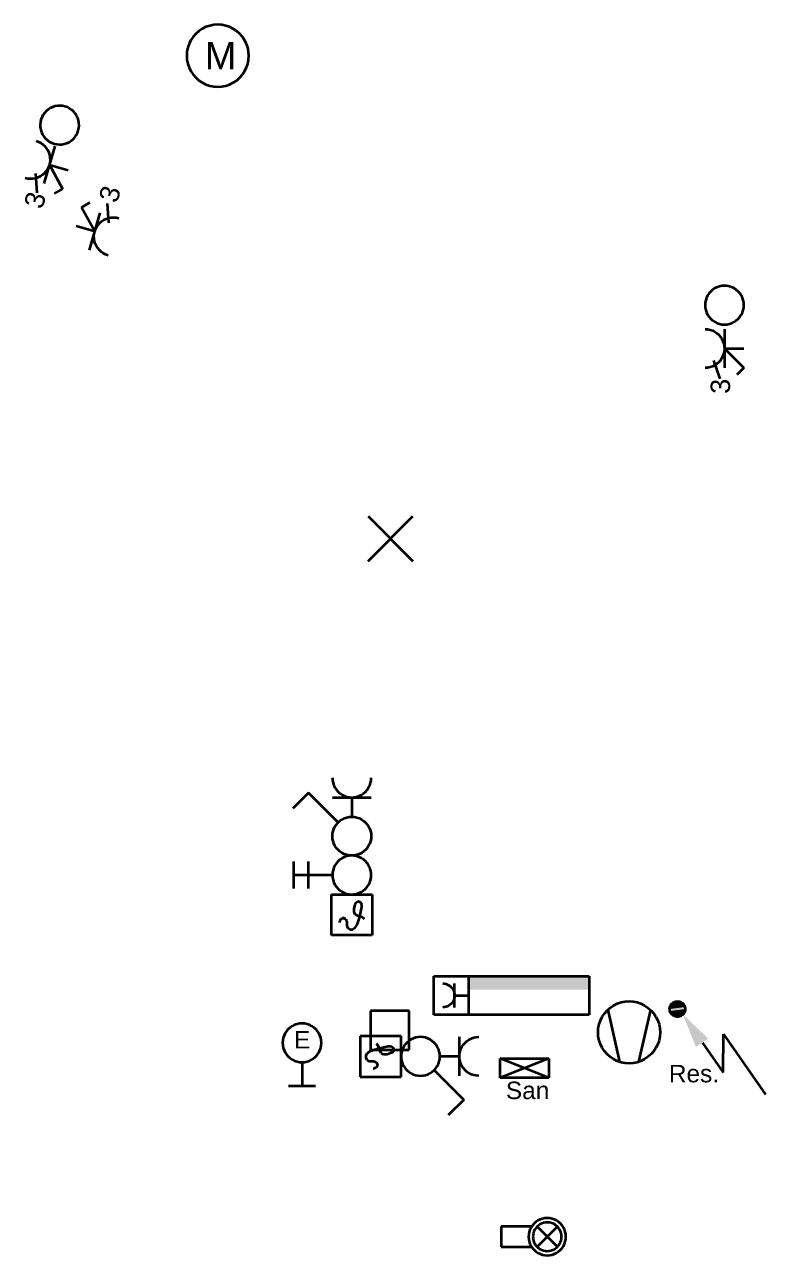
# Model space of a CAD drawing. Extents: x 800 to 1481, y 55 to 490.
# Drawn here: x 1189.5 to 1227.6, y 126.9 to 190.3 of the extents above; entities that cross this region are included whole.
import ezdxf

# ---------------------------------------------------------------- set-up
doc = ezdxf.new("R2010")
doc.units = 0
doc.layers.get('0').update_dxf_attribs({"lineweight": 18})
for name, color, linetype, lineweight, true_color in [('E_Licht', 7, 'Continuous', 35, 0x0080ff), ('E_Multimedia', 7, 'Continuous', 35, 0x00e500), ('E_RTH', 5, 'Continuous', 35, 0x0000ff), ('E_Verteilung_HLKS', 5, 'Continuous', 35, 0x0000ff)]:
    doc.layers.add(name, color=color, linetype=linetype, lineweight=lineweight, true_color=true_color)
doc.styles.get("Standard").update_dxf_attribs({"font": 'arial.ttf'})

# ---------------------------------------------------------------- blocks, each defined once
blk = doc.blocks.new('Motor allgemein-A0Q9B2IBAY', base_point=(1197.816, 187.054))
at = {"color": 0, "linetype": 'ByBlock', "lineweight": -2, "ltscale": 0.35}
for p, q in [((1198.803, 190.132), (1198.616, 190.04)), ((1199.002, 190.2), (1198.803, 190.132)), ((1199.207, 190.241), (1199.002, 190.2)), ((1199.416, 190.254), (1199.207, 190.241)), ((1199.624, 190.241), (1199.416, 190.254)), ((1199.83, 190.2), (1199.624, 190.241)), ((1200.028, 190.132), (1199.83, 190.2)), ((1200.216, 190.04), (1200.028, 190.132)), ((1198.146, 189.628), (1198.03, 189.454)), ((1198.284, 189.786), (1198.146, 189.628)), ((1198.442, 189.924), (1198.284, 189.786)), ((1198.616, 190.04), (1198.442, 189.924)), ((1200.39, 189.924), (1200.216, 190.04)), ((1200.547, 189.786), (1200.39, 189.924)), ((1200.685, 189.628), (1200.547, 189.786)), ((1200.801, 189.454), (1200.685, 189.628)), ((1197.829, 188.863), (1197.816, 188.654)), ((1197.87, 189.068), (1197.829, 188.863)), ((1197.937, 189.267), (1197.87, 189.068)), ((1198.03, 189.454), (1197.937, 189.267)), ((1200.894, 189.267), (1200.801, 189.454)), ((1200.961, 189.068), (1200.894, 189.267)), ((1201.002, 188.863), (1200.961, 189.068)), ((1201.016, 188.654), (1201.002, 188.863)), ((1197.816, 188.654), (1197.829, 188.445)), ((1197.829, 188.445), (1197.87, 188.24)), ((1197.87, 188.24), (1197.937, 188.042)), ((1200.894, 188.042), (1200.961, 188.24)), ((1200.961, 188.24), (1201.002, 188.445)), ((1201.002, 188.445), (1201.016, 188.654)), ((1197.937, 188.042), (1198.03, 187.854)), ((1198.03, 187.854), (1198.146, 187.68)), ((1198.146, 187.68), (1198.284, 187.523)), ((1200.547, 187.523), (1200.685, 187.68)), ((1200.685, 187.68), (1200.801, 187.854)), ((1200.801, 187.854), (1200.894, 188.042)), ((1198.284, 187.523), (1198.442, 187.385)), ((1198.442, 187.385), (1198.616, 187.269)), ((1198.616, 187.269), (1198.803, 187.176)), ((1198.803, 187.176), (1199.002, 187.109)), ((1199.002, 187.109), (1199.207, 187.068)), ((1199.207, 187.068), (1199.416, 187.054)), ((1199.416, 187.054), (1199.624, 187.068)), ((1199.624, 187.068), (1199.83, 187.109)), ((1199.83, 187.109), (1200.028, 187.176)), ((1200.028, 187.176), (1200.216, 187.269)), ((1200.216, 187.269), (1200.39, 187.385)), ((1200.39, 187.385), (1200.547, 187.523))]:
    blk.add_line(p, q, dxfattribs=at)
at = {"color": 0, "linetype": 'ByBlock', "lineweight": -2, "ltscale": 0.35, "insert": (1198.746, 189.354), "char_height": 1.4, "attachment_point": 1}
blk.add_mtext('{\\fArial;M}', dxfattribs=at)
blk = doc.blocks.new('Spiegelschrank mit Steckdose R.-A0Q9B48NAY', base_point=(1210.544, 139.263))
at = {"color": 0, "lineweight": -2}
for p, q in [((1210.544, 141.263), (1218.544, 141.263)), ((1210.544, 139.263), (1210.544, 141.263)), ((1210.998, 140.876), (1211.078, 140.871)), ((1211.078, 140.871), (1211.156, 140.855)), ((1211.156, 140.855), (1211.232, 140.83)), ((1211.232, 140.83), (1211.304, 140.794)), ((1211.304, 140.794), (1211.371, 140.75)), ((1211.371, 140.75), (1211.431, 140.697)), ((1211.431, 140.697), (1211.484, 140.636)), ((1211.611, 139.65), (1211.611, 140.876)), ((1212.344, 139.263), (1212.344, 141.263)), ((1218.544, 141.263), (1218.544, 139.263)), ((1211.484, 140.636), (1211.529, 140.57)), ((1211.529, 140.57), (1211.564, 140.498)), ((1211.564, 140.498), (1211.59, 140.422)), ((1211.59, 140.105), (1211.564, 140.029)), ((1211.59, 140.422), (1211.606, 140.343)), ((1211.606, 140.183), (1211.59, 140.105)), ((1211.606, 140.343), (1211.611, 140.263)), ((1211.611, 140.263), (1211.606, 140.183)), ((1211.611, 140.263), (1212.344, 140.263)), ((1211.078, 139.655), (1210.998, 139.65)), ((1211.156, 139.671), (1211.078, 139.655)), ((1211.232, 139.697), (1211.156, 139.671)), ((1211.304, 139.732), (1211.232, 139.697)), ((1211.371, 139.777), (1211.304, 139.732)), ((1211.431, 139.83), (1211.371, 139.777)), ((1211.484, 139.89), (1211.431, 139.83)), ((1211.529, 139.957), (1211.484, 139.89)), ((1211.564, 140.029), (1211.529, 139.957)), ((1218.544, 139.263), (1210.544, 139.263))]:
    blk.add_line(p, q, dxfattribs=at)
for points in [[(1218.544, 140.554), (1212.344, 140.554), (1218.544, 141.263)], [(1212.344, 140.554), (1218.544, 141.263), (1212.344, 141.263)], [(1218.544, 141.263), (1212.344, 141.263), (1218.544, 141.263)], [(1212.344, 140.554), (1218.544, 140.554), (1212.344, 140.554)]]:
    blk.add_solid(points, dxfattribs=at)
blk = doc.blocks.new('Ventilator-A0Q9B48PAY', base_point=(1218.995, 136.763))
at = {"color": 0, "lineweight": -2}
for p, q in [((1219.326, 139.337), (1219.464, 139.495)), ((1219.464, 139.495), (1219.621, 139.633)), ((1219.501, 139.53), (1220.105, 136.84)), ((1219.621, 139.633), (1219.795, 139.749)), ((1219.795, 139.749), (1219.983, 139.841)), ((1219.983, 139.841), (1220.181, 139.909)), ((1220.181, 139.909), (1220.386, 139.95)), ((1220.386, 139.95), (1220.595, 139.963)), ((1220.595, 139.963), (1220.804, 139.95)), ((1220.804, 139.95), (1221.009, 139.909)), ((1221.009, 139.909), (1221.207, 139.841)), ((1221.69, 139.53), (1221.085, 136.84)), ((1221.207, 139.841), (1221.395, 139.749)), ((1221.395, 139.749), (1221.569, 139.633)), ((1221.569, 139.633), (1221.727, 139.495)), ((1221.727, 139.495), (1221.865, 139.337)), ((1219.05, 138.777), (1219.117, 138.976)), ((1219.117, 138.976), (1219.21, 139.163)), ((1219.21, 139.163), (1219.326, 139.337)), ((1221.865, 139.337), (1221.981, 139.163)), ((1221.981, 139.163), (1222.073, 138.976)), ((1222.073, 138.976), (1222.141, 138.777)), ((1218.995, 138.363), (1219.009, 138.572)), ((1219.009, 138.154), (1218.995, 138.363)), ((1219.009, 138.572), (1219.05, 138.777)), ((1222.141, 138.777), (1222.181, 138.572)), ((1222.181, 138.572), (1222.195, 138.363)), ((1222.195, 138.363), (1222.181, 138.154)), ((1219.05, 137.949), (1219.009, 138.154)), ((1219.117, 137.751), (1219.05, 137.949)), ((1219.21, 137.563), (1219.117, 137.751)), ((1219.326, 137.389), (1219.21, 137.563)), ((1221.981, 137.563), (1221.865, 137.389)), ((1222.073, 137.751), (1221.981, 137.563)), ((1222.141, 137.949), (1222.073, 137.751)), ((1222.181, 138.154), (1222.141, 137.949)), ((1219.464, 137.232), (1219.326, 137.389)), ((1219.621, 137.094), (1219.464, 137.232)), ((1219.795, 136.978), (1219.621, 137.094)), ((1219.983, 136.885), (1219.795, 136.978)), ((1221.395, 136.978), (1221.207, 136.885)), ((1221.569, 137.094), (1221.395, 136.978)), ((1221.727, 137.232), (1221.569, 137.094)), ((1221.865, 137.389), (1221.727, 137.232)), ((1220.181, 136.818), (1219.983, 136.885)), ((1220.386, 136.777), (1220.181, 136.818)), ((1220.595, 136.763), (1220.386, 136.777)), ((1220.804, 136.777), (1220.595, 136.763)), ((1221.009, 136.818), (1220.804, 136.777)), ((1221.207, 136.885), (1221.009, 136.818))]:
    blk.add_line(p, q, dxfattribs=at)
blk = doc.blocks.new('Elektroanschluss-A0Q9B48RAY', base_point=(1222.684, 135.171))
at = {"color": 0, "lineweight": -2}
for p, q in [((1222.684, 139.563), (1222.688, 139.615)), ((1222.688, 139.511), (1222.684, 139.563)), ((1222.688, 139.615), (1222.698, 139.667)), ((1222.698, 139.46), (1222.688, 139.511)), ((1222.698, 139.667), (1222.715, 139.716)), ((1222.715, 139.41), (1222.698, 139.46)), ((1222.715, 139.716), (1222.738, 139.763)), ((1222.738, 139.763), (1222.767, 139.807)), ((1222.767, 139.807), (1222.801, 139.846)), ((1222.801, 139.846), (1222.841, 139.881)), ((1222.841, 139.881), (1222.884, 139.91)), ((1222.884, 139.91), (1222.931, 139.933)), ((1222.931, 139.933), (1222.981, 139.95)), ((1222.981, 139.95), (1223.032, 139.96)), ((1223.032, 139.96), (1223.084, 139.963)), ((1223.084, 139.963), (1223.136, 139.96)), ((1223.136, 139.96), (1223.188, 139.95)), ((1223.188, 139.95), (1223.237, 139.933)), ((1223.237, 139.933), (1223.284, 139.91)), ((1223.284, 139.91), (1223.328, 139.881)), ((1223.328, 139.881), (1223.367, 139.846)), ((1223.367, 139.846), (1223.402, 139.807)), ((1223.402, 139.807), (1223.431, 139.763)), ((1223.431, 139.763), (1223.454, 139.716)), ((1223.454, 139.716), (1223.471, 139.667)), ((1223.471, 139.46), (1223.454, 139.41)), ((1223.471, 139.667), (1223.481, 139.615)), ((1223.481, 139.511), (1223.471, 139.46)), ((1223.481, 139.615), (1223.484, 139.563)), ((1223.484, 139.563), (1223.481, 139.511)), ((1222.738, 139.363), (1222.715, 139.41)), ((1222.767, 139.32), (1222.738, 139.363)), ((1222.801, 139.28), (1222.767, 139.32)), ((1222.841, 139.246), (1222.801, 139.28)), ((1222.884, 139.217), (1222.841, 139.246)), ((1222.931, 139.194), (1222.884, 139.217)), ((1222.981, 139.177), (1222.931, 139.194)), ((1223.032, 139.167), (1222.981, 139.177)), ((1223.084, 139.163), (1223.032, 139.167)), ((1223.136, 139.167), (1223.084, 139.163)), ((1223.188, 139.177), (1223.136, 139.167)), ((1223.237, 139.194), (1223.188, 139.177)), ((1223.284, 139.217), (1223.237, 139.194)), ((1223.328, 139.246), (1223.284, 139.217)), ((1223.367, 139.28), (1223.328, 139.246)), ((1223.402, 139.32), (1223.367, 139.28)), ((1223.431, 139.363), (1223.402, 139.32)), ((1223.454, 139.41), (1223.431, 139.363)), ((1225.439, 136.296), (1225.453, 138.273)), ((1225.453, 138.273), (1227.613, 135.171)), ((1224.374, 137.826), (1225.439, 136.296))]:
    blk.add_line(p, q, dxfattribs=at)
for points in [[(1223.484, 139.563), (1222.684, 139.563), (1223.471, 139.667)], [(1222.684, 139.563), (1223.471, 139.667), (1222.698, 139.667)], [(1222.698, 139.46), (1223.484, 139.563), (1222.684, 139.563)], [(1223.484, 139.563), (1222.684, 139.563), (1223.484, 139.563)], [(1222.684, 139.563), (1223.484, 139.563), (1222.684, 139.563)], [(1223.471, 139.667), (1222.698, 139.667), (1223.431, 139.763)], [(1222.698, 139.667), (1223.431, 139.763), (1222.738, 139.763)], [(1223.471, 139.667), (1222.698, 139.667), (1223.471, 139.667)], [(1222.698, 139.667), (1223.471, 139.667), (1222.698, 139.667)], [(1223.471, 139.46), (1222.698, 139.46), (1223.484, 139.563)], [(1222.738, 139.363), (1223.471, 139.46), (1222.698, 139.46)], [(1223.471, 139.46), (1222.698, 139.46), (1223.471, 139.46)], [(1222.698, 139.46), (1223.471, 139.46), (1222.698, 139.46)], [(1223.431, 139.763), (1222.738, 139.763), (1223.367, 139.846)], [(1222.738, 139.763), (1223.367, 139.846), (1222.801, 139.846)], [(1223.431, 139.763), (1222.738, 139.763), (1223.431, 139.763)], [(1222.738, 139.763), (1223.431, 139.763), (1222.738, 139.763)], [(1223.431, 139.363), (1222.738, 139.363), (1223.471, 139.46)], [(1223.367, 139.846), (1222.801, 139.846), (1223.284, 139.91)], [(1222.801, 139.846), (1223.284, 139.91), (1222.884, 139.91)], [(1223.367, 139.846), (1222.801, 139.846), (1223.367, 139.846)], [(1222.801, 139.846), (1223.367, 139.846), (1222.801, 139.846)], [(1223.284, 139.91), (1222.884, 139.91), (1223.188, 139.95)], [(1222.884, 139.91), (1223.188, 139.95), (1222.981, 139.95)], [(1223.284, 139.91), (1222.884, 139.91), (1223.284, 139.91)], [(1222.884, 139.91), (1223.284, 139.91), (1222.884, 139.91)], [(1223.188, 139.95), (1222.981, 139.95), (1223.084, 139.963)], [(1223.188, 139.95), (1222.981, 139.95), (1223.188, 139.95)], [(1222.981, 139.95), (1223.188, 139.95), (1222.981, 139.95)], [(1222.801, 139.28), (1223.431, 139.363), (1222.738, 139.363)], [(1223.431, 139.363), (1222.738, 139.363), (1223.431, 139.363)], [(1222.738, 139.363), (1223.431, 139.363), (1222.738, 139.363)], [(1223.367, 139.28), (1222.801, 139.28), (1223.431, 139.363)], [(1222.884, 139.217), (1223.367, 139.28), (1222.801, 139.28)], [(1223.367, 139.28), (1222.801, 139.28), (1223.367, 139.28)], [(1222.801, 139.28), (1223.367, 139.28), (1222.801, 139.28)], [(1223.284, 139.217), (1222.884, 139.217), (1223.367, 139.28)], [(1222.981, 139.177), (1223.284, 139.217), (1222.884, 139.217)], [(1223.284, 139.217), (1222.884, 139.217), (1223.284, 139.217)], [(1222.884, 139.217), (1223.284, 139.217), (1222.884, 139.217)], [(1223.188, 139.177), (1222.981, 139.177), (1223.284, 139.217)], [(1223.084, 139.163), (1223.188, 139.177), (1222.981, 139.177)], [(1223.188, 139.177), (1222.981, 139.177), (1223.188, 139.177)], [(1222.981, 139.177), (1223.188, 139.177), (1222.981, 139.177)], [(1224.676, 138.037), (1223.865, 138.037), (1223.368, 139.287)], [(1224.034, 137.613), (1224.676, 138.037), (1223.865, 138.037)]]:
    blk.add_solid(points, dxfattribs=at)
blk = doc.blocks.new('Bauteilbeschriftung-A0Q9B48TAY', base_point=(1222.644, 135.79))
at = {"color": 0, "linetype": 'ByBlock', "lineweight": -2, "ltscale": 0.35, "insert": (1222.644, 136.69), "char_height": 0.9, "attachment_point": 1}
blk.add_mtext('{\\fArial;Res.}', dxfattribs=at)
blk = doc.blocks.new('Abzweigdose quadratisch (multi) UP-A0Q9B48VAY', base_point=(1207.278, 137.463))
at = {"color": 0, "lineweight": -2}
for p, q in [((1207.278, 139.463), (1207.278, 137.463)), ((1209.278, 139.463), (1207.278, 139.463)), ((1209.278, 137.463), (1209.278, 139.463)), ((1207.278, 137.463), (1209.278, 137.463))]:
    blk.add_line(p, q, dxfattribs=at)
blk = doc.blocks.new('Temperaturmelder_ UP-A0Q9B48XAY', base_point=(1206.755, 136.074))
at = {"color": 0, "linetype": 'ByBlock', "lineweight": -2, "ltscale": 0.35}
for p, q in [((1206.755, 138.174), (1206.755, 136.074)), ((1208.855, 138.174), (1206.755, 138.174)), ((1208.855, 136.074), (1208.855, 138.174)), ((1207.295, 137.409), (1207.655, 137.529)), ((1207.655, 137.709), (1207.595, 137.769)), ((1207.715, 137.589), (1207.655, 137.709)), ((1207.655, 137.529), (1208.195, 137.649)), ((1207.775, 137.409), (1207.715, 137.589)), ((1208.195, 137.649), (1208.315, 137.649)), ((1208.315, 137.649), (1208.435, 137.589)), ((1208.435, 137.589), (1208.479, 137.503)), ((1207.055, 137.169), (1207.115, 137.289)), ((1207.055, 137.049), (1207.055, 137.169)), ((1207.115, 136.929), (1207.055, 137.049)), ((1207.115, 137.289), (1207.295, 137.409)), ((1207.235, 136.869), (1207.115, 136.929)), ((1207.835, 137.289), (1207.775, 137.409)), ((1207.955, 137.229), (1207.835, 137.289)), ((1208.135, 137.229), (1207.955, 137.229)), ((1208.315, 137.289), (1208.135, 137.229)), ((1208.435, 137.349), (1208.315, 137.289)), ((1208.479, 137.435), (1208.435, 137.349)), ((1208.479, 137.503), (1208.483, 137.493)), ((1208.483, 137.445), (1208.479, 137.435)), ((1208.483, 137.493), (1208.485, 137.484)), ((1208.485, 137.454), (1208.483, 137.445)), ((1208.485, 137.484), (1208.486, 137.474)), ((1208.486, 137.464), (1208.485, 137.454)), ((1208.486, 137.474), (1208.486, 137.464)), ((1207.458, 136.869), (1207.235, 136.869)), ((1207.415, 136.509), (1207.458, 136.509)), ((1207.458, 136.869), (1207.466, 136.868)), ((1207.466, 136.509), (1207.458, 136.509)), ((1207.466, 136.868), (1207.475, 136.867)), ((1207.475, 136.511), (1207.466, 136.509)), ((1207.475, 136.867), (1207.483, 136.864)), ((1207.483, 136.513), (1207.475, 136.511)), ((1207.483, 136.864), (1207.491, 136.861)), ((1207.491, 136.517), (1207.483, 136.513)), ((1207.579, 136.817), (1207.491, 136.861)), ((1207.491, 136.517), (1207.579, 136.561)), ((1207.579, 136.817), (1207.585, 136.814)), ((1207.585, 136.564), (1207.579, 136.561)), ((1207.585, 136.814), (1207.591, 136.809)), ((1207.591, 136.569), (1207.585, 136.564)), ((1207.591, 136.809), (1207.596, 136.804)), ((1207.596, 136.574), (1207.591, 136.569)), ((1207.596, 136.804), (1207.6, 136.798)), ((1207.6, 136.58), (1207.596, 136.574)), ((1207.6, 136.798), (1207.604, 136.792)), ((1207.604, 136.586), (1207.6, 136.58)), ((1207.643, 136.714), (1207.604, 136.792)), ((1207.604, 136.586), (1207.643, 136.664)), ((1207.643, 136.714), (1207.646, 136.707)), ((1207.646, 136.671), (1207.643, 136.664)), ((1207.646, 136.707), (1207.648, 136.7)), ((1207.648, 136.678), (1207.646, 136.671)), ((1207.648, 136.7), (1207.649, 136.693)), ((1207.649, 136.685), (1207.648, 136.678)), ((1207.649, 136.693), (1207.649, 136.685)), ((1206.755, 136.074), (1208.855, 136.074))]:
    blk.add_line(p, q, dxfattribs=at)
blk = doc.blocks.new('Schalter_ Schema 0_ UP-A0Q9B48ZAY', base_point=(1208.855, 134.098))
at = {"color": 0, "linetype": 'ByBlock', "lineweight": -2, "ltscale": 0.35}
for p, q in [((1208.989, 137.624), (1208.932, 137.507)), ((1209.062, 137.733), (1208.989, 137.624)), ((1209.148, 137.831), (1209.062, 137.733)), ((1209.247, 137.917), (1209.148, 137.831)), ((1209.355, 137.99), (1209.247, 137.917)), ((1209.473, 138.048), (1209.355, 137.99)), ((1209.597, 138.09), (1209.473, 138.048)), ((1209.725, 138.115), (1209.597, 138.09)), ((1209.855, 138.124), (1209.725, 138.115)), ((1209.986, 138.115), (1209.855, 138.124)), ((1210.114, 138.09), (1209.986, 138.115)), ((1210.238, 138.048), (1210.114, 138.09)), ((1210.355, 137.99), (1210.238, 138.048)), ((1210.464, 137.917), (1210.355, 137.99)), ((1210.563, 137.831), (1210.464, 137.917)), ((1210.649, 137.733), (1210.563, 137.831)), ((1210.721, 137.624), (1210.649, 137.733)), ((1210.779, 137.507), (1210.721, 137.624)), ((1208.864, 137.255), (1208.855, 137.124)), ((1208.855, 137.124), (1208.864, 136.993)), ((1208.89, 137.383), (1208.864, 137.255)), ((1208.864, 136.993), (1208.89, 136.865)), ((1208.932, 137.507), (1208.89, 137.383)), ((1210.821, 137.383), (1210.779, 137.507)), ((1210.847, 137.255), (1210.821, 137.383)), ((1210.821, 136.865), (1210.847, 136.993)), ((1210.855, 137.124), (1210.847, 137.255)), ((1210.847, 136.993), (1210.855, 137.124)), ((1208.89, 136.865), (1208.932, 136.741)), ((1208.932, 136.741), (1208.989, 136.624)), ((1208.989, 136.624), (1209.062, 136.515)), ((1209.062, 136.515), (1209.148, 136.417)), ((1209.148, 136.417), (1209.247, 136.331)), ((1209.247, 136.331), (1209.355, 136.258)), ((1210.355, 136.258), (1210.464, 136.331)), ((1210.464, 136.331), (1210.563, 136.417)), ((1210.562, 136.417), (1212.084, 134.896)), ((1210.563, 136.417), (1210.649, 136.515)), ((1210.649, 136.515), (1210.721, 136.624)), ((1210.721, 136.624), (1210.779, 136.741)), ((1210.779, 136.741), (1210.821, 136.865)), ((1209.355, 136.258), (1209.473, 136.2)), ((1209.473, 136.2), (1209.597, 136.158)), ((1209.597, 136.158), (1209.725, 136.133)), ((1209.725, 136.133), (1209.855, 136.124)), ((1209.855, 136.124), (1209.986, 136.133)), ((1209.986, 136.133), (1210.114, 136.158)), ((1210.114, 136.158), (1210.238, 136.2)), ((1210.238, 136.2), (1210.355, 136.258)), ((1212.084, 134.896), (1211.286, 134.098))]:
    blk.add_line(p, q, dxfattribs=at)
blk = doc.blocks.new('Steckdose T13_ UP-A0Q9B491AY', base_point=(1210.855, 136.124))
at = {"color": 0, "linetype": 'ByBlock', "lineweight": -2, "ltscale": 0.35}
for p, q in [((1211.855, 136.124), (1211.855, 138.124)), ((1211.932, 137.507), (1211.989, 137.624)), ((1211.989, 137.624), (1212.062, 137.733)), ((1212.062, 137.733), (1212.148, 137.831)), ((1212.148, 137.831), (1212.247, 137.917)), ((1212.247, 137.917), (1212.355, 137.99)), ((1212.355, 137.99), (1212.473, 138.048)), ((1212.473, 138.048), (1212.597, 138.09)), ((1212.597, 138.09), (1212.725, 138.115)), ((1212.725, 138.115), (1212.855, 138.124)), ((1211.855, 137.124), (1210.855, 137.124)), ((1211.855, 137.124), (1211.864, 137.255)), ((1211.864, 136.993), (1211.855, 137.124)), ((1211.864, 137.255), (1211.89, 137.383)), ((1211.89, 136.865), (1211.864, 136.993)), ((1211.89, 137.383), (1211.932, 137.507)), ((1211.932, 136.741), (1211.89, 136.865)), ((1211.989, 136.624), (1211.932, 136.741)), ((1212.062, 136.515), (1211.989, 136.624)), ((1212.148, 136.417), (1212.062, 136.515)), ((1212.247, 136.331), (1212.148, 136.417)), ((1212.355, 136.258), (1212.247, 136.331)), ((1212.473, 136.2), (1212.355, 136.258)), ((1212.597, 136.158), (1212.473, 136.2)), ((1212.725, 136.133), (1212.597, 136.158)), ((1212.855, 136.124), (1212.725, 136.133))]:
    blk.add_line(p, q, dxfattribs=at)
blk = doc.blocks.new('LED-Deckenleuchte mit Trafotunnel-A0Q9B493AY', base_point=(1214.001, 126.878))
at = {"color": 0, "linetype": 'ByBlock', "lineweight": -2, "ltscale": 0.35}
for p, q in [((1215.9, 128.67), (1215.796, 128.6)), ((1216.013, 128.726), (1215.9, 128.67)), ((1216.132, 128.766), (1216.013, 128.726)), ((1216.255, 128.791), (1216.132, 128.766)), ((1216.38, 128.799), (1216.255, 128.791)), ((1216.506, 128.791), (1216.38, 128.799)), ((1216.629, 128.766), (1216.506, 128.791)), ((1216.748, 128.726), (1216.629, 128.766)), ((1216.861, 128.67), (1216.748, 128.726)), ((1216.965, 128.6), (1216.861, 128.67)), ((1215.575, 128.361), (1214.001, 128.361)), ((1214.001, 128.361), (1214.001, 127.316)), ((1215.453, 128.087), (1215.428, 127.964)), ((1215.493, 128.206), (1215.453, 128.087)), ((1215.549, 128.319), (1215.493, 128.206)), ((1215.619, 128.423), (1215.549, 128.319)), ((1215.701, 128.518), (1215.619, 128.423)), ((1215.667, 128.03), (1215.648, 127.935)), ((1215.698, 128.121), (1215.667, 128.03)), ((1215.741, 128.208), (1215.698, 128.121)), ((1215.796, 128.6), (1215.701, 128.518)), ((1215.795, 128.288), (1215.741, 128.208)), ((1215.858, 128.361), (1215.795, 128.288)), ((1215.931, 128.425), (1215.858, 128.361)), ((1215.858, 128.361), (1216.903, 127.316)), ((1215.858, 127.316), (1216.903, 128.361)), ((1216.011, 128.478), (1215.931, 128.425)), ((1216.098, 128.521), (1216.011, 128.478)), ((1216.189, 128.552), (1216.098, 128.521)), ((1216.284, 128.571), (1216.189, 128.552)), ((1216.38, 128.577), (1216.284, 128.571)), ((1216.477, 128.571), (1216.38, 128.577)), ((1216.572, 128.552), (1216.477, 128.571)), ((1216.663, 128.521), (1216.572, 128.552)), ((1216.75, 128.478), (1216.663, 128.521)), ((1216.83, 128.425), (1216.75, 128.478)), ((1216.903, 128.361), (1216.83, 128.425)), ((1216.966, 128.288), (1216.903, 128.361)), ((1217.059, 128.518), (1216.965, 128.6)), ((1217.02, 128.208), (1216.966, 128.288)), ((1217.063, 128.121), (1217.02, 128.208)), ((1217.142, 128.423), (1217.059, 128.518)), ((1217.094, 128.03), (1217.063, 128.121)), ((1217.113, 127.935), (1217.094, 128.03)), ((1217.212, 128.319), (1217.142, 128.423)), ((1217.268, 128.206), (1217.212, 128.319)), ((1217.308, 128.087), (1217.268, 128.206)), ((1217.332, 127.964), (1217.308, 128.087)), ((1215.428, 127.964), (1215.42, 127.839)), ((1215.42, 127.839), (1215.428, 127.713)), ((1215.428, 127.713), (1215.453, 127.59)), ((1215.453, 127.59), (1215.493, 127.471)), ((1215.493, 127.471), (1215.549, 127.359)), ((1215.648, 127.935), (1215.642, 127.839)), ((1215.642, 127.839), (1215.648, 127.742)), ((1215.648, 127.742), (1215.667, 127.647)), ((1215.667, 127.647), (1215.698, 127.556)), ((1215.698, 127.556), (1215.741, 127.469)), ((1215.741, 127.469), (1215.795, 127.389)), ((1215.795, 127.389), (1215.858, 127.316)), ((1216.903, 127.316), (1216.966, 127.389)), ((1216.966, 127.389), (1217.02, 127.469)), ((1217.02, 127.469), (1217.063, 127.556)), ((1217.063, 127.556), (1217.094, 127.647)), ((1217.094, 127.647), (1217.113, 127.742)), ((1217.119, 127.839), (1217.113, 127.935)), ((1217.113, 127.742), (1217.119, 127.839)), ((1217.212, 127.359), (1217.268, 127.471)), ((1217.268, 127.471), (1217.308, 127.59)), ((1217.308, 127.59), (1217.332, 127.713)), ((1217.341, 127.839), (1217.332, 127.964)), ((1217.332, 127.713), (1217.341, 127.839)), ((1214.001, 127.316), (1215.575, 127.316)), ((1215.549, 127.359), (1215.619, 127.254)), ((1215.619, 127.254), (1215.701, 127.16)), ((1215.701, 127.16), (1215.796, 127.077)), ((1215.796, 127.077), (1215.9, 127.007)), ((1215.858, 127.316), (1215.931, 127.253)), ((1215.9, 127.007), (1216.013, 126.951)), ((1215.931, 127.253), (1216.011, 127.199)), ((1216.011, 127.199), (1216.098, 127.156)), ((1216.013, 126.951), (1216.132, 126.911)), ((1216.098, 127.156), (1216.189, 127.125)), ((1216.132, 126.911), (1216.255, 126.887)), ((1216.189, 127.125), (1216.284, 127.106)), ((1216.255, 126.887), (1216.38, 126.878)), ((1216.284, 127.106), (1216.38, 127.1)), ((1216.38, 127.1), (1216.477, 127.106)), ((1216.38, 126.878), (1216.506, 126.887)), ((1216.477, 127.106), (1216.572, 127.125)), ((1216.506, 126.887), (1216.629, 126.911)), ((1216.572, 127.125), (1216.663, 127.156)), ((1216.629, 126.911), (1216.748, 126.951)), ((1216.663, 127.156), (1216.75, 127.199)), ((1216.748, 126.951), (1216.861, 127.007)), ((1216.75, 127.199), (1216.83, 127.253)), ((1216.83, 127.253), (1216.903, 127.316)), ((1216.861, 127.007), (1216.965, 127.077)), ((1216.965, 127.077), (1217.059, 127.16)), ((1217.059, 127.16), (1217.142, 127.254)), ((1217.142, 127.254), (1217.212, 127.359))]:
    blk.add_line(p, q, dxfattribs=at)
blk = doc.blocks.new('Steckdose T13_ UP_ 3-fach_ geschaltet-A0Q9B499AY', base_point=(1192.12, 178.368))
at = {"color": 0, "linetype": 'ByBlock', "lineweight": -2, "ltscale": 0.35}
for p, q in [((1192.396, 180.843), (1192.835, 181.086)), ((1193.081, 179.605), (1192.396, 180.843)), ((1193.799, 180.042), (1193.734, 181.043)), ((1192.805, 178.644), (1193.357, 180.566)), ((1193.26, 179.952), (1193.348, 180.049)), ((1193.348, 180.049), (1193.448, 180.133)), ((1193.448, 180.133), (1193.558, 180.204)), ((1193.558, 180.204), (1193.676, 180.26)), ((1193.676, 180.26), (1193.801, 180.3)), ((1193.801, 180.3), (1193.93, 180.323)), ((1193.93, 180.323), (1194.06, 180.329)), ((1194.06, 180.329), (1194.191, 180.318)), ((1194.191, 180.318), (1194.318, 180.29)), ((1193.081, 179.605), (1192.12, 179.881)), ((1193.042, 179.347), (1193.053, 179.477)), ((1193.053, 179.477), (1193.081, 179.605)), ((1193.081, 179.605), (1193.125, 179.728)), ((1193.125, 179.728), (1193.185, 179.845)), ((1193.185, 179.845), (1193.26, 179.952)), ((1193.049, 179.216), (1193.042, 179.347)), ((1193.072, 179.088), (1193.049, 179.216)), ((1193.112, 178.963), (1193.072, 179.088)), ((1193.167, 178.845), (1193.112, 178.963)), ((1193.238, 178.735), (1193.167, 178.845)), ((1193.323, 178.635), (1193.238, 178.735)), ((1193.419, 178.547), (1193.323, 178.635)), ((1193.527, 178.472), (1193.419, 178.547)), ((1193.643, 178.412), (1193.527, 178.472)), ((1193.766, 178.368), (1193.643, 178.412))]:
    blk.add_line(p, q, dxfattribs=at)
at = {"color": 0, "linetype": 'ByBlock', "lineweight": -2, "ltscale": 0.35, "insert": (1193.269, 181.298), "char_height": 1, "attachment_point": 1, "rotation": 73.97438}
blk.add_mtext('{\\fArial;3}', dxfattribs=at)
blk = doc.blocks.new('Deckenauslass-A0Q9B49BAY', base_point=(1207.152, 162.634))
at = {"color": 0, "lineweight": -2}
for p, q in [((1207.152, 162.634), (1209.46, 164.942)), ((1207.152, 164.942), (1209.46, 162.634))]:
    blk.add_line(p, q, dxfattribs=at)
blk = doc.blocks.new('Einlasskasten UP-A0Q9B49DAY', base_point=(1224.505, 174.811))
at = {"color": 0, "lineweight": -2}
for p, q in [((1224.582, 176.193), (1224.54, 176.07)), ((1224.639, 176.311), (1224.582, 176.193)), ((1224.712, 176.419), (1224.639, 176.311)), ((1224.798, 176.518), (1224.712, 176.419)), ((1224.897, 176.604), (1224.798, 176.518)), ((1225.005, 176.677), (1224.897, 176.604)), ((1225.123, 176.735), (1225.005, 176.677)), ((1225.247, 176.777), (1225.123, 176.735)), ((1225.375, 176.802), (1225.247, 176.777)), ((1225.505, 176.811), (1225.375, 176.802)), ((1225.636, 176.802), (1225.505, 176.811)), ((1225.764, 176.777), (1225.636, 176.802)), ((1225.888, 176.735), (1225.764, 176.777)), ((1226.005, 176.677), (1225.888, 176.735)), ((1226.114, 176.604), (1226.005, 176.677)), ((1226.213, 176.518), (1226.114, 176.604)), ((1226.299, 176.419), (1226.213, 176.518)), ((1226.371, 176.311), (1226.299, 176.419)), ((1226.429, 176.193), (1226.371, 176.311)), ((1226.471, 176.07), (1226.429, 176.193)), ((1224.514, 175.941), (1224.505, 175.811)), ((1224.505, 175.811), (1224.514, 175.68)), ((1224.54, 176.07), (1224.514, 175.941)), ((1224.514, 175.68), (1224.54, 175.552)), ((1224.54, 175.552), (1224.582, 175.428)), ((1226.429, 175.428), (1226.471, 175.552)), ((1226.497, 175.941), (1226.471, 176.07)), ((1226.471, 175.552), (1226.497, 175.68)), ((1226.505, 175.811), (1226.497, 175.941)), ((1226.497, 175.68), (1226.505, 175.811)), ((1224.582, 175.428), (1224.639, 175.311)), ((1224.639, 175.311), (1224.712, 175.202)), ((1224.712, 175.202), (1224.798, 175.104)), ((1224.798, 175.104), (1224.897, 175.017)), ((1224.897, 175.017), (1225.005, 174.945)), ((1225.005, 174.945), (1225.123, 174.887)), ((1225.888, 174.887), (1226.005, 174.945)), ((1226.005, 174.945), (1226.114, 175.017)), ((1226.114, 175.017), (1226.213, 175.104)), ((1226.213, 175.104), (1226.299, 175.202)), ((1226.299, 175.202), (1226.371, 175.311)), ((1226.371, 175.311), (1226.429, 175.428)), ((1225.123, 174.887), (1225.247, 174.845)), ((1225.247, 174.845), (1225.375, 174.819)), ((1225.375, 174.819), (1225.505, 174.811)), ((1225.505, 174.811), (1225.636, 174.819)), ((1225.636, 174.819), (1225.764, 174.845)), ((1225.764, 174.845), (1225.888, 174.887))]:
    blk.add_line(p, q, dxfattribs=at)
blk = doc.blocks.new('Steckdose T13_ UP_ 3-fach_ geschaltet-A0Q9B49FAY', base_point=(1224.505, 171.24))
at = {"color": 0, "linetype": 'ByBlock', "lineweight": -2, "ltscale": 0.35}
for p, q in [((1224.505, 174.574), (1224.636, 174.565)), ((1224.636, 174.565), (1224.764, 174.54)), ((1224.764, 174.54), (1224.888, 174.497)), ((1224.888, 174.497), (1225.005, 174.44)), ((1225.005, 174.44), (1225.114, 174.367)), ((1225.114, 174.367), (1225.213, 174.281)), ((1225.505, 174.574), (1225.505, 172.574)), ((1225.213, 174.281), (1225.299, 174.182)), ((1225.299, 174.182), (1225.371, 174.074)), ((1225.371, 174.074), (1225.429, 173.956)), ((1225.429, 173.956), (1225.471, 173.832)), ((1225.471, 173.832), (1225.497, 173.704)), ((1225.497, 173.704), (1225.505, 173.574)), ((1225.371, 173.074), (1225.299, 172.965)), ((1225.429, 173.191), (1225.371, 173.074)), ((1225.471, 173.315), (1225.429, 173.191)), ((1225.497, 173.443), (1225.471, 173.315)), ((1225.505, 173.574), (1225.497, 173.443)), ((1225.505, 173.574), (1226.505, 173.574)), ((1225.505, 173.574), (1226.505, 172.574)), ((1224.636, 172.582), (1224.505, 172.574)), ((1224.764, 172.608), (1224.636, 172.582)), ((1224.888, 172.65), (1224.764, 172.608)), ((1225.005, 172.708), (1224.888, 172.65)), ((1224.936, 172.956), (1225.275, 172.012)), ((1225.114, 172.78), (1225.005, 172.708)), ((1225.213, 172.866), (1225.114, 172.78)), ((1225.299, 172.965), (1225.213, 172.866)), ((1226.505, 172.574), (1226.151, 172.219))]:
    blk.add_line(p, q, dxfattribs=at)
at = {"color": 0, "linetype": 'ByBlock', "lineweight": -2, "ltscale": 0.35, "insert": (1224.793, 171.24), "char_height": 1, "attachment_point": 1, "rotation": 90}
blk.add_mtext('{\\fArial;3}', dxfattribs=at)
blk = doc.blocks.new('Temperaturmelder_ UP-A0Q9B49HAY', base_point=(1205.266, 143.363))
at = {"color": 0, "linetype": 'ByBlock', "lineweight": -2, "ltscale": 0.35}
for p, q in [((1205.266, 143.363), (1205.266, 145.463)), ((1205.266, 145.463), (1207.366, 145.463)), ((1207.366, 145.463), (1207.366, 143.363)), ((1206.481, 144.923), (1206.421, 144.743)), ((1206.421, 144.743), (1206.421, 144.563)), ((1206.421, 144.563), (1206.481, 144.443)), ((1206.541, 145.043), (1206.481, 144.923)), ((1206.627, 145.086), (1206.541, 145.043)), ((1206.636, 145.09), (1206.627, 145.086)), ((1206.646, 145.093), (1206.636, 145.09)), ((1206.656, 145.094), (1206.646, 145.093)), ((1206.666, 145.094), (1206.656, 145.094)), ((1206.675, 145.093), (1206.666, 145.094)), ((1206.685, 145.09), (1206.675, 145.093)), ((1206.694, 145.086), (1206.685, 145.09)), ((1206.781, 145.043), (1206.694, 145.086)), ((1206.721, 144.263), (1206.841, 144.803)), ((1206.841, 144.923), (1206.781, 145.043)), ((1206.841, 144.803), (1206.841, 144.923)), ((1205.703, 144.083), (1205.701, 144.074)), ((1205.701, 144.074), (1205.701, 144.066)), ((1205.701, 144.023), (1205.701, 144.066)), ((1205.705, 144.091), (1205.703, 144.083)), ((1205.709, 144.099), (1205.705, 144.091)), ((1205.709, 144.099), (1205.752, 144.186)), ((1205.756, 144.193), (1205.752, 144.186)), ((1205.76, 144.198), (1205.756, 144.193)), ((1205.765, 144.204), (1205.76, 144.198)), ((1205.771, 144.208), (1205.765, 144.204)), ((1205.777, 144.212), (1205.771, 144.208)), ((1205.777, 144.212), (1205.856, 144.251)), ((1205.862, 144.254), (1205.856, 144.251)), ((1205.87, 144.255), (1205.862, 144.254)), ((1205.877, 144.256), (1205.87, 144.255)), ((1205.884, 144.256), (1205.877, 144.256)), ((1205.892, 144.255), (1205.884, 144.256)), ((1205.899, 144.254), (1205.892, 144.255)), ((1205.906, 144.251), (1205.899, 144.254)), ((1205.906, 144.251), (1205.984, 144.212)), ((1205.99, 144.208), (1205.984, 144.212)), ((1205.996, 144.204), (1205.99, 144.208)), ((1206.001, 144.198), (1205.996, 144.204)), ((1206.005, 144.193), (1206.001, 144.198)), ((1206.009, 144.186), (1206.005, 144.193)), ((1206.009, 144.186), (1206.053, 144.099)), ((1206.056, 144.091), (1206.053, 144.099)), ((1206.059, 144.083), (1206.056, 144.091)), ((1206.06, 144.074), (1206.059, 144.083)), ((1206.061, 144.066), (1206.06, 144.074)), ((1206.061, 144.066), (1206.061, 143.843)), ((1206.481, 144.443), (1206.601, 144.383)), ((1206.481, 143.723), (1206.601, 143.903)), ((1206.601, 144.383), (1206.781, 144.323)), ((1206.601, 143.903), (1206.721, 144.263)), ((1206.781, 144.323), (1206.901, 144.263)), ((1206.901, 144.263), (1206.961, 144.203)), ((1207.366, 143.363), (1205.266, 143.363)), ((1206.061, 143.843), (1206.121, 143.723)), ((1206.121, 143.723), (1206.241, 143.663)), ((1206.241, 143.663), (1206.361, 143.663)), ((1206.361, 143.663), (1206.481, 143.723))]:
    blk.add_line(p, q, dxfattribs=at)
blk = doc.blocks.new('Storentaster_ UP-A0Q9B49JAY', base_point=(1203.34, 145.463))
at = {"color": 0, "lineweight": -2}
for p, q in [((1203.34, 145.773), (1203.34, 147.153)), ((1204.081, 145.773), (1204.081, 147.153)), ((1205.522, 147.072), (1205.45, 146.963)), ((1205.609, 147.17), (1205.522, 147.072)), ((1205.707, 147.257), (1205.609, 147.17)), ((1205.816, 147.329), (1205.707, 147.257)), ((1205.933, 147.387), (1205.816, 147.329)), ((1206.057, 147.429), (1205.933, 147.387)), ((1206.185, 147.455), (1206.057, 147.429)), ((1206.316, 147.463), (1206.185, 147.455)), ((1206.446, 147.455), (1206.316, 147.463)), ((1206.574, 147.429), (1206.446, 147.455)), ((1206.698, 147.387), (1206.574, 147.429)), ((1206.816, 147.329), (1206.698, 147.387)), ((1206.924, 147.257), (1206.816, 147.329)), ((1207.023, 147.17), (1206.924, 147.257)), ((1207.109, 147.072), (1207.023, 147.17)), ((1207.182, 146.963), (1207.109, 147.072)), ((1205.316, 146.463), (1203.34, 146.463)), ((1205.324, 146.594), (1205.316, 146.463)), ((1205.316, 146.463), (1205.324, 146.333)), ((1205.35, 146.722), (1205.324, 146.594)), ((1205.392, 146.846), (1205.35, 146.722)), ((1205.45, 146.963), (1205.392, 146.846)), ((1207.24, 146.846), (1207.182, 146.963)), ((1207.282, 146.722), (1207.24, 146.846)), ((1207.307, 146.594), (1207.282, 146.722)), ((1207.316, 146.463), (1207.307, 146.594)), ((1207.307, 146.333), (1207.316, 146.463)), ((1205.324, 146.333), (1205.35, 146.204)), ((1205.35, 146.204), (1205.392, 146.081)), ((1205.392, 146.081), (1205.45, 145.963)), ((1205.45, 145.963), (1205.522, 145.854)), ((1205.522, 145.854), (1205.609, 145.756)), ((1207.023, 145.756), (1207.109, 145.854)), ((1207.109, 145.854), (1207.182, 145.963)), ((1207.182, 145.963), (1207.24, 146.081)), ((1207.24, 146.081), (1207.282, 146.204)), ((1207.282, 146.204), (1207.307, 146.333)), ((1205.609, 145.756), (1205.707, 145.67)), ((1205.707, 145.67), (1205.816, 145.597)), ((1205.816, 145.597), (1205.933, 145.539)), ((1205.933, 145.539), (1206.057, 145.497)), ((1206.057, 145.497), (1206.185, 145.472)), ((1206.185, 145.472), (1206.316, 145.463)), ((1206.316, 145.463), (1206.446, 145.472)), ((1206.446, 145.472), (1206.574, 145.497)), ((1206.574, 145.497), (1206.698, 145.539)), ((1206.698, 145.539), (1206.816, 145.597)), ((1206.816, 145.597), (1206.924, 145.67)), ((1206.924, 145.67), (1207.023, 145.756))]:
    blk.add_line(p, q, dxfattribs=at)
blk = doc.blocks.new('Schalter_ Schema 0_ UP-A0Q9B49LAY', base_point=(1203.29, 147.463))
at = {"color": 0, "linetype": 'ByBlock', "lineweight": -2, "ltscale": 0.35}
for p, q in [((1204.087, 150.692), (1203.29, 149.894)), ((1205.609, 149.17), (1204.087, 150.692)), ((1205.392, 148.846), (1205.45, 148.963)), ((1205.45, 148.963), (1205.522, 149.072)), ((1205.522, 149.072), (1205.609, 149.17)), ((1205.609, 149.17), (1205.707, 149.257)), ((1205.707, 149.257), (1205.816, 149.329)), ((1205.816, 149.329), (1205.933, 149.387)), ((1205.933, 149.387), (1206.057, 149.429)), ((1206.057, 149.429), (1206.185, 149.455)), ((1206.185, 149.455), (1206.316, 149.463)), ((1206.316, 149.463), (1206.446, 149.455)), ((1206.446, 149.455), (1206.574, 149.429)), ((1206.574, 149.429), (1206.698, 149.387)), ((1206.698, 149.387), (1206.816, 149.329)), ((1206.816, 149.329), (1206.924, 149.257)), ((1206.924, 149.257), (1207.023, 149.17)), ((1207.023, 149.17), (1207.109, 149.072)), ((1207.109, 149.072), (1207.182, 148.963)), ((1207.182, 148.963), (1207.24, 148.846)), ((1205.316, 148.463), (1205.324, 148.594)), ((1205.324, 148.333), (1205.316, 148.463)), ((1205.324, 148.594), (1205.35, 148.722)), ((1205.35, 148.204), (1205.324, 148.333)), ((1205.35, 148.722), (1205.392, 148.846)), ((1207.24, 148.846), (1207.282, 148.722)), ((1207.282, 148.722), (1207.307, 148.594)), ((1207.307, 148.333), (1207.282, 148.204)), ((1207.307, 148.594), (1207.316, 148.463)), ((1207.316, 148.463), (1207.307, 148.333)), ((1205.392, 148.081), (1205.35, 148.204)), ((1205.45, 147.963), (1205.392, 148.081)), ((1205.522, 147.854), (1205.45, 147.963)), ((1205.609, 147.756), (1205.522, 147.854)), ((1205.707, 147.67), (1205.609, 147.756)), ((1205.816, 147.597), (1205.707, 147.67)), ((1206.924, 147.67), (1206.816, 147.597)), ((1207.023, 147.756), (1206.924, 147.67)), ((1207.109, 147.854), (1207.023, 147.756)), ((1207.182, 147.963), (1207.109, 147.854)), ((1207.24, 148.081), (1207.182, 147.963)), ((1207.282, 148.204), (1207.24, 148.081)), ((1205.933, 147.539), (1205.816, 147.597)), ((1206.057, 147.497), (1205.933, 147.539)), ((1206.185, 147.472), (1206.057, 147.497)), ((1206.316, 147.463), (1206.185, 147.472)), ((1206.446, 147.472), (1206.316, 147.463)), ((1206.574, 147.497), (1206.446, 147.472)), ((1206.698, 147.539), (1206.574, 147.497)), ((1206.816, 147.597), (1206.698, 147.539))]:
    blk.add_line(p, q, dxfattribs=at)
blk = doc.blocks.new('Steckdose T13_ UP-A0Q9B49NAY', base_point=(1205.316, 149.463))
at = {"color": 0, "linetype": 'ByBlock', "lineweight": -2, "ltscale": 0.35}
for p, q in [((1205.316, 151.463), (1205.324, 151.333)), ((1205.324, 151.333), (1205.35, 151.204)), ((1205.35, 151.204), (1205.392, 151.081)), ((1205.392, 151.081), (1205.45, 150.963)), ((1205.45, 150.963), (1205.522, 150.854)), ((1205.522, 150.854), (1205.609, 150.756)), ((1207.023, 150.756), (1207.109, 150.854)), ((1207.109, 150.854), (1207.182, 150.963)), ((1207.182, 150.963), (1207.24, 151.081)), ((1207.24, 151.081), (1207.282, 151.204)), ((1207.282, 151.204), (1207.307, 151.333)), ((1207.307, 151.333), (1207.316, 151.463)), ((1205.316, 150.463), (1207.316, 150.463)), ((1205.609, 150.756), (1205.707, 150.67)), ((1205.707, 150.67), (1205.816, 150.597)), ((1205.816, 150.597), (1205.933, 150.539)), ((1205.933, 150.539), (1206.057, 150.497)), ((1206.057, 150.497), (1206.185, 150.472)), ((1206.185, 150.472), (1206.316, 150.463)), ((1206.316, 150.463), (1206.446, 150.472)), ((1206.316, 150.463), (1206.316, 149.463)), ((1206.446, 150.472), (1206.574, 150.497)), ((1206.574, 150.497), (1206.698, 150.539)), ((1206.698, 150.539), (1206.816, 150.597)), ((1206.816, 150.597), (1206.924, 150.67)), ((1206.924, 150.67), (1207.023, 150.756))]:
    blk.add_line(p, q, dxfattribs=at)
blk = doc.blocks.new('Steckdose T13_ UP_ 3-fach_ geschaltet-A0Q9B49TAY', base_point=(1189.416, 180.708))
at = {"color": 0, "linetype": 'ByBlock', "lineweight": -2, "ltscale": 0.35}
for p, q in [((1190.06, 184.267), (1190.183, 184.223)), ((1190.183, 184.223), (1190.3, 184.163)), ((1190.3, 184.163), (1190.407, 184.088)), ((1190.407, 184.088), (1190.504, 184)), ((1191.021, 183.991), (1190.469, 182.069)), ((1190.504, 184), (1190.588, 183.9)), ((1190.588, 183.9), (1190.659, 183.79)), ((1190.659, 183.79), (1190.715, 183.672)), ((1190.715, 183.672), (1190.755, 183.547)), ((1190.773, 183.158), (1190.745, 183.03)), ((1190.755, 183.547), (1190.778, 183.419)), ((1190.784, 183.288), (1190.773, 183.158)), ((1190.778, 183.419), (1190.784, 183.288)), ((1190.028, 182.593), (1190.093, 181.592)), ((1190.479, 182.586), (1190.379, 182.502)), ((1190.567, 182.683), (1190.479, 182.586)), ((1190.641, 182.79), (1190.567, 182.683)), ((1190.701, 182.907), (1190.641, 182.79)), ((1190.745, 183.03), (1190.701, 182.907)), ((1190.745, 183.03), (1191.707, 182.754)), ((1190.745, 183.03), (1191.43, 181.793)), ((1189.636, 182.317), (1189.508, 182.345)), ((1189.766, 182.306), (1189.636, 182.317)), ((1189.897, 182.312), (1189.766, 182.306)), ((1190.026, 182.335), (1189.897, 182.312)), ((1190.15, 182.375), (1190.026, 182.335)), ((1190.269, 182.431), (1190.15, 182.375)), ((1190.379, 182.502), (1190.269, 182.431)), ((1191.43, 181.793), (1190.992, 181.55))]:
    blk.add_line(p, q, dxfattribs=at)
at = {"color": 0, "linetype": 'ByBlock', "lineweight": -2, "ltscale": 0.35, "insert": (1189.416, 180.984), "char_height": 1, "attachment_point": 1, "rotation": 73.97438}
blk.add_mtext('{\\fArial;3}', dxfattribs=at)
blk = doc.blocks.new('Einlasskasten UP-A0Q9B49VAY', base_point=(1190.272, 184.08))
at = {"color": 0, "lineweight": -2}
for p, q in [((1190.49, 185.703), (1190.415, 185.596)), ((1190.578, 185.8), (1190.49, 185.703)), ((1190.678, 185.884), (1190.578, 185.8)), ((1190.788, 185.955), (1190.678, 185.884)), ((1190.906, 186.011), (1190.788, 185.955)), ((1191.031, 186.051), (1190.906, 186.011)), ((1191.16, 186.074), (1191.031, 186.051)), ((1191.29, 186.08), (1191.16, 186.074)), ((1191.421, 186.069), (1191.29, 186.08)), ((1191.548, 186.041), (1191.421, 186.069)), ((1191.671, 185.997), (1191.548, 186.041)), ((1191.788, 185.937), (1191.671, 185.997)), ((1191.895, 185.863), (1191.788, 185.937)), ((1191.992, 185.775), (1191.895, 185.863)), ((1192.076, 185.675), (1191.992, 185.775)), ((1190.283, 185.229), (1190.272, 185.098)), ((1190.272, 185.098), (1190.279, 184.968)), ((1190.311, 185.356), (1190.283, 185.229)), ((1190.355, 185.479), (1190.311, 185.356)), ((1190.415, 185.596), (1190.355, 185.479)), ((1192.147, 185.565), (1192.076, 185.675)), ((1192.203, 185.446), (1192.147, 185.565)), ((1192.243, 185.322), (1192.203, 185.446)), ((1192.266, 185.193), (1192.243, 185.322)), ((1192.261, 184.932), (1192.272, 185.062)), ((1192.272, 185.062), (1192.266, 185.193)), ((1190.279, 184.968), (1190.302, 184.839)), ((1190.302, 184.839), (1190.342, 184.714)), ((1190.342, 184.714), (1190.397, 184.596)), ((1190.397, 184.596), (1190.468, 184.486)), ((1190.468, 184.486), (1190.553, 184.386)), ((1191.967, 184.361), (1192.055, 184.457)), ((1192.055, 184.457), (1192.129, 184.565)), ((1192.129, 184.565), (1192.189, 184.681)), ((1192.189, 184.681), (1192.233, 184.804)), ((1192.233, 184.804), (1192.261, 184.932)), ((1190.553, 184.386), (1190.649, 184.298)), ((1190.649, 184.298), (1190.757, 184.223)), ((1190.757, 184.223), (1190.873, 184.163)), ((1190.873, 184.163), (1190.996, 184.119)), ((1190.996, 184.119), (1191.124, 184.091)), ((1191.124, 184.091), (1191.254, 184.08)), ((1191.254, 184.08), (1191.385, 184.087)), ((1191.385, 184.087), (1191.514, 184.11)), ((1191.514, 184.11), (1191.638, 184.15)), ((1191.638, 184.15), (1191.757, 184.205)), ((1191.757, 184.205), (1191.867, 184.276)), ((1191.867, 184.276), (1191.967, 184.361))]:
    blk.add_line(p, q, dxfattribs=at)
blk = doc.blocks.new('Taster_ UP-A0Q9B4CLAY', base_point=(1202.755, 135.588))
at = {"color": 0, "lineweight": -2}
for p, q in [((1203.625, 138.814), (1203.497, 138.789)), ((1203.755, 138.823), (1203.625, 138.814)), ((1203.886, 138.814), (1203.755, 138.823)), ((1204.014, 138.789), (1203.886, 138.814)), ((1202.832, 138.206), (1202.79, 138.082)), ((1202.889, 138.323), (1202.832, 138.206)), ((1202.962, 138.432), (1202.889, 138.323)), ((1203.048, 138.53), (1202.962, 138.432)), ((1203.147, 138.616), (1203.048, 138.53)), ((1203.255, 138.689), (1203.147, 138.616)), ((1203.373, 138.747), (1203.255, 138.689)), ((1203.497, 138.789), (1203.373, 138.747)), ((1204.138, 138.747), (1204.014, 138.789)), ((1204.255, 138.689), (1204.138, 138.747)), ((1204.364, 138.616), (1204.255, 138.689)), ((1204.463, 138.53), (1204.364, 138.616)), ((1204.549, 138.432), (1204.463, 138.53)), ((1204.621, 138.323), (1204.549, 138.432)), ((1204.679, 138.206), (1204.621, 138.323)), ((1204.721, 138.082), (1204.679, 138.206)), ((1202.764, 137.953), (1202.755, 137.823)), ((1202.755, 137.823), (1202.764, 137.692)), ((1202.79, 138.082), (1202.764, 137.953)), ((1202.764, 137.692), (1202.79, 137.564)), ((1202.79, 137.564), (1202.832, 137.44)), ((1204.679, 137.44), (1204.721, 137.564)), ((1204.747, 137.953), (1204.721, 138.082)), ((1204.721, 137.564), (1204.747, 137.692)), ((1204.755, 137.823), (1204.747, 137.953)), ((1204.747, 137.692), (1204.755, 137.823)), ((1202.832, 137.44), (1202.889, 137.323)), ((1202.889, 137.323), (1202.962, 137.214)), ((1202.962, 137.214), (1203.048, 137.116)), ((1203.048, 137.116), (1203.147, 137.03)), ((1203.147, 137.03), (1203.255, 136.957)), ((1203.255, 136.957), (1203.373, 136.899)), ((1203.373, 136.899), (1203.497, 136.857)), ((1204.014, 136.857), (1204.138, 136.899)), ((1204.138, 136.899), (1204.255, 136.957)), ((1204.255, 136.957), (1204.364, 137.03)), ((1204.364, 137.03), (1204.463, 137.116)), ((1204.463, 137.116), (1204.549, 137.214)), ((1204.549, 137.214), (1204.621, 137.323)), ((1204.621, 137.323), (1204.679, 137.44)), ((1203.497, 136.857), (1203.625, 136.831)), ((1203.625, 136.831), (1203.755, 136.823)), ((1203.755, 136.823), (1203.886, 136.831)), ((1203.755, 136.823), (1203.755, 135.588)), ((1203.886, 136.831), (1204.014, 136.857)), ((1204.445, 135.588), (1203.065, 135.588))]:
    blk.add_line(p, q, dxfattribs=at)
blk = doc.blocks.new('Bauteilbeschriftung-A0Q9B4CNAY', base_point=(1203.342, 137.533))
at = {"color": 0, "linetype": 'ByBlock', "lineweight": -2, "ltscale": 0.35, "insert": (1203.342, 138.433), "char_height": 0.9, "attachment_point": 1}
blk.add_mtext('{\\fArial;E}', dxfattribs=at)
blk = doc.blocks.new('UV-A0Q9B4FDAY', base_point=(1213.957, 136.013))
at = {"color": 0, "lineweight": -2}
for p, q in [((1213.957, 136.013), (1213.957, 137.013)), ((1213.957, 137.013), (1216.457, 137.013)), ((1216.457, 137.013), (1213.957, 136.013)), ((1216.457, 136.013), (1213.957, 137.013)), ((1216.457, 137.013), (1216.457, 136.013)), ((1216.457, 136.013), (1213.957, 136.013))]:
    blk.add_line(p, q, dxfattribs=at)
blk = doc.blocks.new('Bauteilbeschriftung-A0Q9B4FFAY', base_point=(1214.251, 134.926))
at = {"color": 0, "linetype": 'ByBlock', "lineweight": -2, "ltscale": 0.35, "insert": (1214.251, 135.826), "char_height": 0.9, "attachment_point": 1}
blk.add_mtext('{\\fArial;San}', dxfattribs=at)

msp = doc.modelspace()

# ---------------------------------------------------------------- block references
at = {"layer": 'E_Licht', "ltscale": 0.35}
for name, p in [('Motor allgemein-A0Q9B2IBAY', (1197.816, 187.054)), ('Steckdose T13_ UP_ 3-fach_ geschaltet-A0Q9B49TAY', (1189.416, 180.708)), ('Steckdose T13_ UP_ 3-fach_ geschaltet-A0Q9B499AY', (1192.12, 178.368)), ('Steckdose T13_ UP_ 3-fach_ geschaltet-A0Q9B49FAY', (1224.505, 171.24)), ('Steckdose T13_ UP-A0Q9B49NAY', (1205.316, 149.463)), ('Schalter_ Schema 0_ UP-A0Q9B49LAY', (1203.29, 147.463)), ('Bauteilbeschriftung-A0Q9B4CNAY', (1203.342, 137.533)), ('Schalter_ Schema 0_ UP-A0Q9B48ZAY', (1208.855, 134.098)), ('Steckdose T13_ UP-A0Q9B491AY', (1210.855, 136.124)), ('Bauteilbeschriftung-A0Q9B48TAY', (1222.644, 135.79)), ('LED-Deckenleuchte mit Trafotunnel-A0Q9B493AY', (1214.001, 126.878))]:
    msp.add_blockref(name, p, dxfattribs=at)
at = {"layer": 'E_Licht', "linetype": 'Continuous', "ltscale": 0.35}
for name, p in [('Deckenauslass-A0Q9B49BAY', (1207.152, 162.634)), ('Storentaster_ UP-A0Q9B49JAY', (1203.34, 145.463)), ('Spiegelschrank mit Steckdose R.-A0Q9B48NAY', (1210.544, 139.263)), ('Abzweigdose quadratisch (multi) UP-A0Q9B48VAY', (1207.278, 137.463)), ('Ventilator-A0Q9B48PAY', (1218.995, 136.763)), ('Elektroanschluss-A0Q9B48RAY', (1222.684, 135.171)), ('Taster_ UP-A0Q9B4CLAY', (1202.755, 135.588))]:
    msp.add_blockref(name, p, dxfattribs=at)
at = {"layer": 'E_Multimedia', "linetype": 'Continuous', "ltscale": 0.35}
for name, p in [('Einlasskasten UP-A0Q9B49VAY', (1190.272, 184.08)), ('Einlasskasten UP-A0Q9B49DAY', (1224.505, 174.811))]:
    msp.add_blockref(name, p, dxfattribs=at)
at = {"layer": 'E_RTH', "ltscale": 0.35}
for name, p in [('Temperaturmelder_ UP-A0Q9B49HAY', (1205.266, 143.363)), ('Temperaturmelder_ UP-A0Q9B48XAY', (1206.755, 136.074))]:
    msp.add_blockref(name, p, dxfattribs=at)
at = {"layer": 'E_Verteilung_HLKS', "linetype": 'Continuous', "ltscale": 0.35}
msp.add_blockref('UV-A0Q9B4FDAY', (1213.957, 136.013), dxfattribs=at)
at = {"layer": 'E_Verteilung_HLKS', "ltscale": 0.35}
msp.add_blockref('Bauteilbeschriftung-A0Q9B4FFAY', (1214.251, 134.926), dxfattribs=at)

doc.saveas('drawing.dxf')
